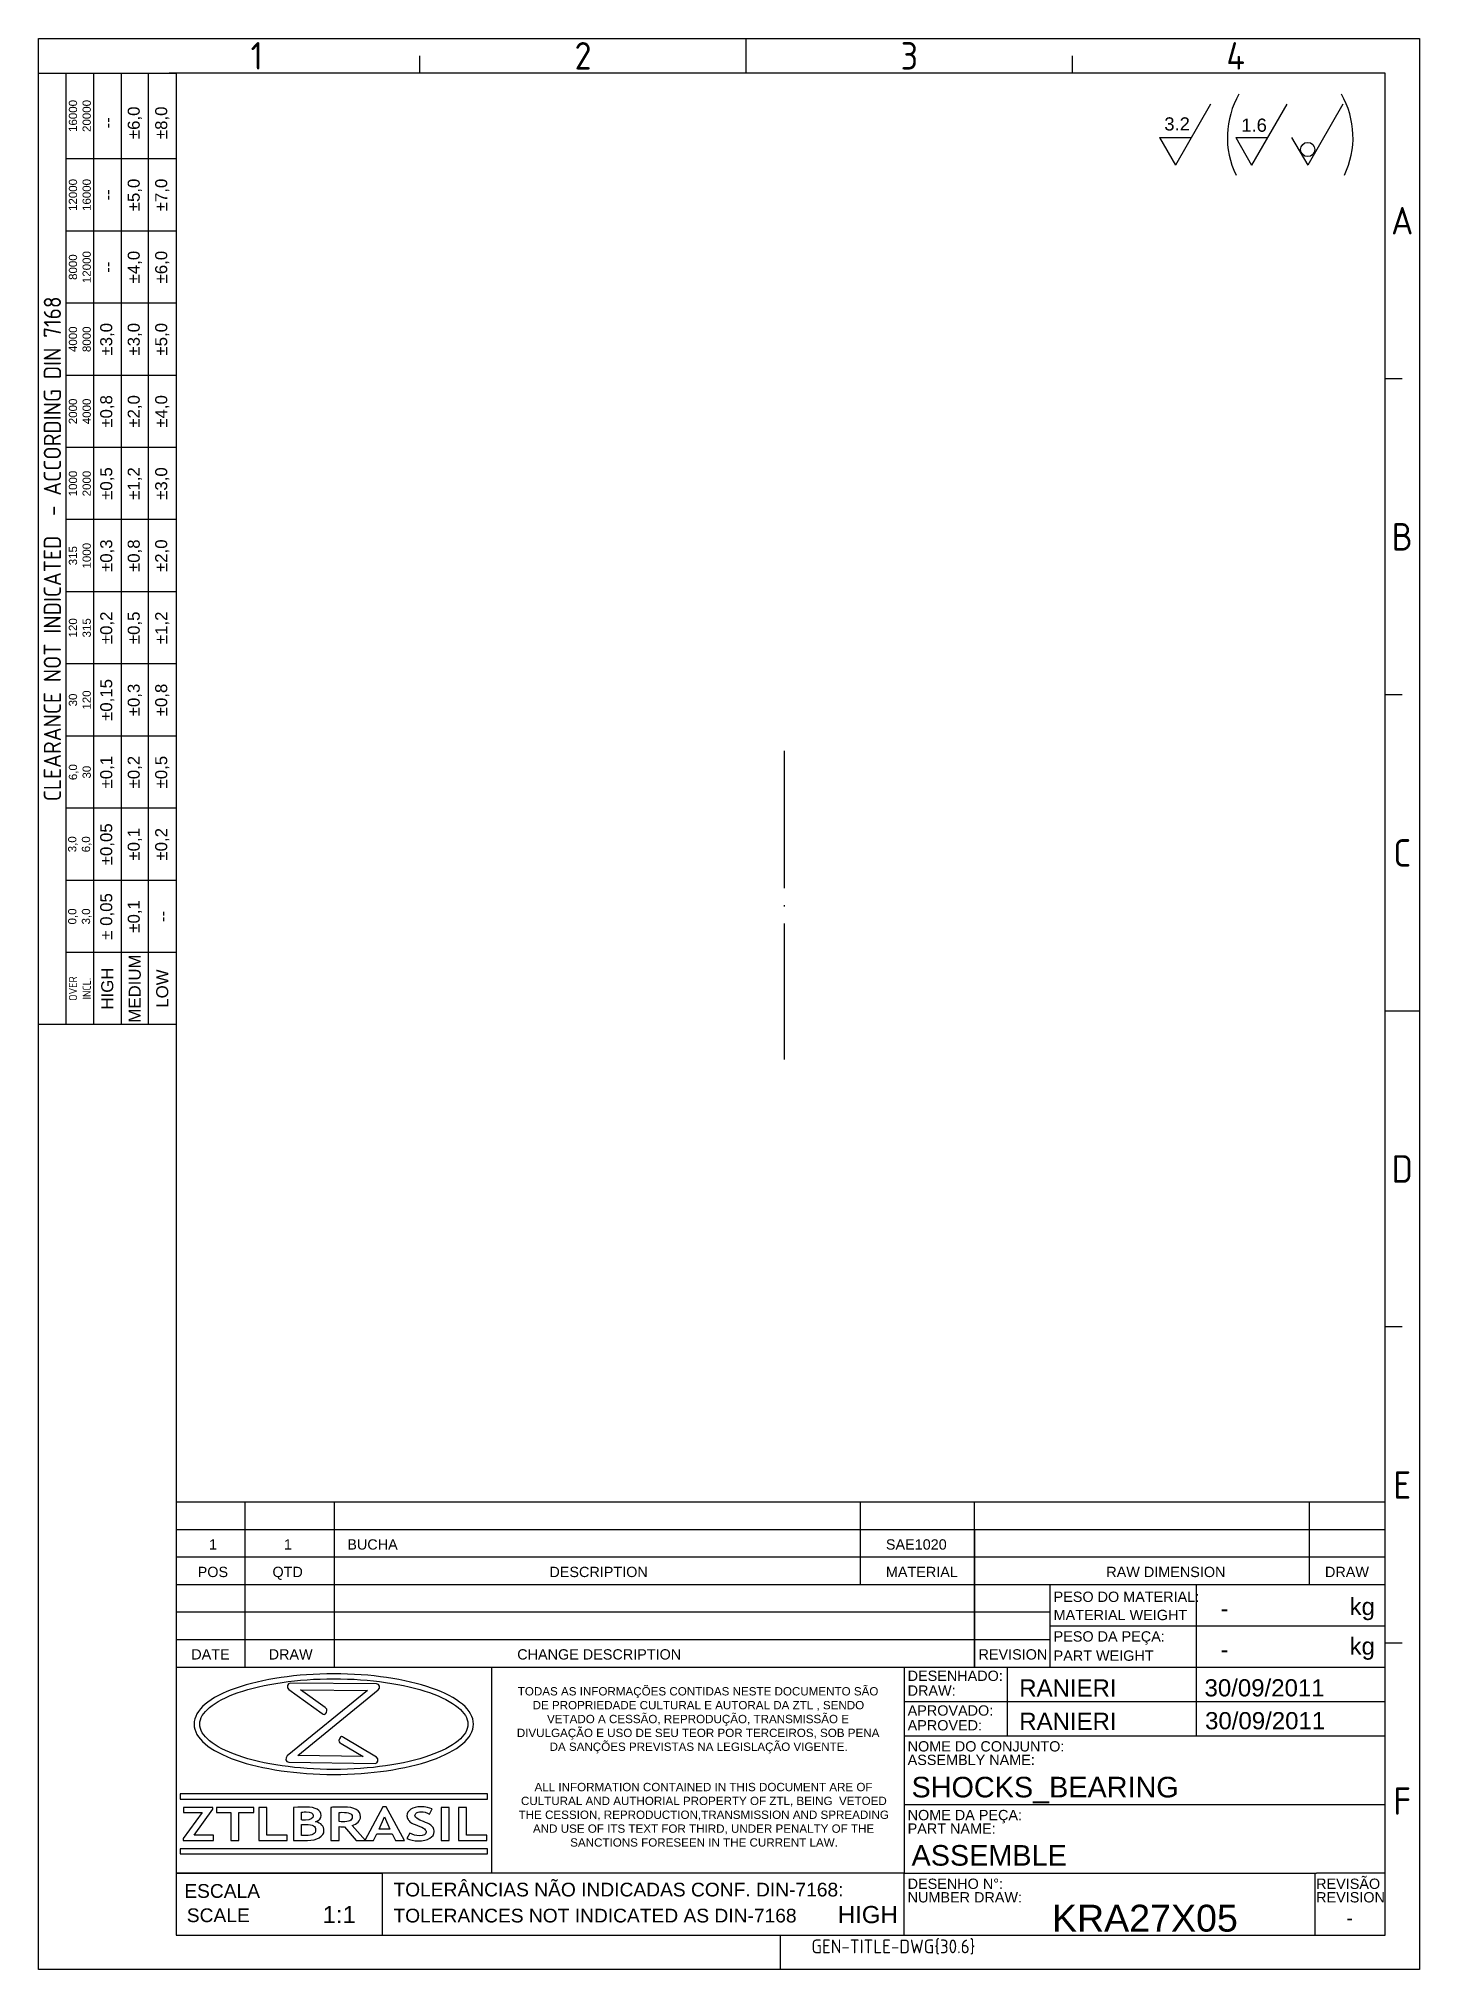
# Model space of a CAD drawing. Header units: millimetres. Extents: x 5684 to 5804, y 1874 to 2043.
import ezdxf
from ezdxf.enums import TextEntityAlignment as Align

# ---------------------------------------------------------------- set-up
doc = ezdxf.new("R2010")
doc.units = ezdxf.units.MM
doc.linetypes.add('ACAD_ISO04W100', pattern=[30, 24, -3, 0, -3])
doc.layers.add('AM_4', color=1, linetype='ACAD_ISO04W100', lineweight=25)
doc.layers.add('AM_5', color=3, linetype='Continuous', lineweight=25)
doc.layers.add('Camada 1', color=7, linetype='Continuous')
doc.styles.add('ACISOTS', font='isocp.shx', dxfattribs={"height": 1})
doc.styles.get("Standard").update_dxf_attribs({"font": 'arial.ttf'})

msp = doc.modelspace()

# ---------------------------------------------------------------- linework, layer by layer
at = {"color": 135, "lineweight": 25}
for p, q in [((5683.55, 1874.4), (5683.55, 2043)), ((5683.55, 2043), (5804.15, 2043)), ((5745.35, 2040), (5745.35, 2043)), ((5804.15, 2043), (5804.15, 1874.4)), ((5716.85, 2040), (5716.85, 2041.5)), ((5773.85, 2040), (5773.85, 2041.5)), ((5685.95, 1956.9), (5685.95, 2040)), ((5688.35, 2040), (5688.35, 1956.9)), ((5690.75, 2040), (5690.75, 1956.9)), ((5693.15, 1956.9), (5693.15, 2040)), ((5695.55, 2032.5), (5685.95, 2032.5)), ((5695.55, 2026.2), (5685.95, 2026.2)), ((5695.55, 2019.9), (5685.95, 2019.9)), ((5695.55, 2013.6), (5685.95, 2013.6)), ((5802.65, 2013.3), (5801.15, 2013.3)), ((5695.55, 2007.3), (5685.95, 2007.3)), ((5695.55, 2001), (5685.95, 2001)), ((5695.55, 1994.7), (5685.95, 1994.7)), ((5695.55, 1988.4), (5685.95, 1988.4)), ((5802.65, 1985.7), (5801.15, 1985.7)), ((5695.55, 1982.1), (5685.95, 1982.1)), ((5695.55, 1975.8), (5685.95, 1975.8)), ((5695.55, 1969.5), (5685.95, 1969.5)), ((5695.55, 1963.2), (5685.95, 1963.2)), ((5801.15, 1958.1), (5804.15, 1958.1)), ((5802.65, 1930.5), (5801.15, 1930.5)), ((5802.65, 1902.9), (5801.15, 1902.9)), ((5748.35, 1874.4), (5748.35, 1877.4)), ((5804.15, 1874.4), (5683.55, 1874.4))]:
    msp.add_line(p, q, dxfattribs=at)
for p, q in [((5801.15, 2040), (5694.95, 2040)), ((5695.55, 2040), (5695.55, 1877.4)), ((5801.15, 1877.4), (5801.15, 2040)), ((5801.15, 1915.2), (5695.55, 1915.2)), ((5701.55, 1915.2), (5701.55, 1900.8)), ((5709.35, 1915.2), (5709.35, 1900.8)), ((5755.3, 1915.2), (5755.3, 1908)), ((5765.29, 1900.8), (5765.29, 1915.2)), ((5794.54, 1908), (5794.54, 1915.2)), ((5801.15, 1912.8), (5695.55, 1912.8)), ((5765.29, 1912.8), (5765.29, 1900.8)), ((5801.15, 1910.4), (5695.55, 1910.4)), ((5695.55, 1908), (5801.15, 1908)), ((5695.55, 1908), (5695.55, 1877.4)), ((5695.55, 1908), (5771.9, 1908)), ((5771.9, 1900.8), (5771.9, 1908)), ((5784.65, 1908), (5784.65, 1904.4)), ((5801.15, 1877.4), (5801.15, 1908)), ((5771.9, 1905.6), (5695.55, 1905.6)), ((5771.9, 1904.4), (5801.15, 1904.4)), ((5784.65, 1904.4), (5784.65, 1900.8)), ((5695.55, 1903.2), (5771.9, 1903.2)), ((5695.55, 1900.8), (5759.15, 1900.8)), ((5723.11, 1900.8), (5723.11, 1882.8)), ((5759.15, 1900.8), (5759.15, 1889.4)), ((5759.15, 1900.8), (5801.15, 1900.8)), ((5768.15, 1900.8), (5768.15, 1894.8)), ((5784.65, 1900.8), (5784.65, 1894.8)), ((5759.15, 1897.8), (5801.15, 1897.8)), ((5759.15, 1894.8), (5801.15, 1894.8)), ((5759.15, 1889.4), (5759.15, 1882.8)), ((5759.15, 1888.8), (5801.15, 1888.8)), ((5695.55, 1882.8), (5713.55, 1882.8)), ((5759.15, 1882.8), (5695.55, 1882.8)), ((5723.07, 1882.8), (5695.72, 1882.8)), ((5713.55, 1882.8), (5713.55, 1877.4)), ((5759.15, 1877.4), (5759.15, 1882.8)), ((5759.15, 1882.8), (5795.15, 1882.8)), ((5795, 1882.8), (5795, 1877.4)), ((5801.15, 1882.8), (5795.15, 1882.8)), ((5695.55, 1877.4), (5801.15, 1877.4)), ((5695.55, 1877.4), (5801.15, 1877.4))]:
    msp.add_line(p, q)
msp.add_lwpolyline([(5695.55, 2040), (5695.55, 1956.9), (5683.55, 1956.9), (5683.55, 2040)], close=True, dxfattribs=at)
at = {"layer": 'AM_4', "ltscale": 0.5}
msp.add_line((5748.67, 1980.82), (5748.67, 1953.86), dxfattribs=at)
at = {"layer": 'AM_5'}
for p, q in [((5785.91, 2037.28), (5782.84, 2031.95)), ((5792.57, 2037.28), (5789.49, 2031.95)), ((5797.46, 2037.28), (5794.39, 2031.95)), ((5781.44, 2034.37), (5784.23, 2034.37)), ((5781.44, 2034.37), (5782.84, 2031.95)), ((5788.1, 2034.37), (5790.89, 2034.37)), ((5788.1, 2034.37), (5789.49, 2031.95)), ((5792.99, 2034.37), (5794.39, 2031.95))]:
    msp.add_line(p, q, dxfattribs=at)
msp.add_circle((5794.39, 2033.32), 0.62, dxfattribs=at)
for centre, start, end in [((5794.89, 2034.37), 149.8169, 205.9578), ((5790.83, 2034.37), 334.0422, 30.1831)]:
    msp.add_arc(centre, 7.52, start, end, dxfattribs=at)
at = {"layer": 'Camada 1'}
for points, knots in [([(5709.33, 1900.21), (5710.96, 1900.21), (5712.52, 1900.1), (5713.94, 1899.89), (5713.94, 1899.89), (5715.42, 1899.68), (5716.75, 1899.36), (5717.87, 1898.97), (5717.87, 1898.97), (5719.01, 1898.57), (5719.94, 1898.09), (5720.57, 1897.55), (5720.57, 1897.55), (5721.19, 1897.02), (5721.53, 1896.44), (5721.53, 1895.82), (5721.53, 1895.82), (5721.53, 1895.21), (5721.19, 1894.62), (5720.57, 1894.1), (5720.57, 1894.1), (5719.94, 1893.56), (5719.01, 1893.07), (5717.87, 1892.67), (5717.87, 1892.67), (5716.75, 1892.28), (5715.42, 1891.97), (5713.94, 1891.75), (5713.94, 1891.75), (5712.52, 1891.55), (5710.96, 1891.43), (5709.33, 1891.43), (5709.33, 1891.43), (5707.7, 1891.43), (5706.15, 1891.55), (5704.72, 1891.75), (5704.72, 1891.75), (5703.25, 1891.97), (5701.91, 1892.28), (5700.8, 1892.67), (5700.8, 1892.67), (5699.65, 1893.07), (5698.72, 1893.56), (5698.09, 1894.1), (5698.09, 1894.1), (5697.47, 1894.62), (5697.13, 1895.21), (5697.13, 1895.82), (5697.13, 1895.82), (5697.13, 1896.44), (5697.47, 1897.02), (5698.09, 1897.55), (5698.09, 1897.55), (5698.72, 1898.09), (5699.65, 1898.57), (5700.8, 1898.97), (5700.8, 1898.97), (5701.91, 1899.36), (5703.25, 1899.68), (5704.73, 1899.89), (5704.73, 1899.89), (5706.15, 1900.1), (5707.7, 1900.21), (5709.33, 1900.21)], [0, 0, 0, 0, 0.058824, 0.058824, 0.058824, 0.058824, 0.117647, 0.117647, 0.117647, 0.117647, 0.176471, 0.176471, 0.176471, 0.176471, 0.235294, 0.235294, 0.235294, 0.235294, 0.294118, 0.294118, 0.294118, 0.294118, 0.352941, 0.352941, 0.352941, 0.352941, 0.411765, 0.411765, 0.411765, 0.411765, 0.470588, 0.470588, 0.470588, 0.470588, 0.529412, 0.529412, 0.529412, 0.529412, 0.588235, 0.588235, 0.588235, 0.588235, 0.647059, 0.647059, 0.647059, 0.647059, 0.705882, 0.705882, 0.705882, 0.705882, 0.764706, 0.764706, 0.764706, 0.764706, 0.823529, 0.823529, 0.823529, 0.823529, 0.882353, 0.882353, 0.882353, 0.882353, 1, 1, 1, 1]), ([(5709.33, 1899.78), (5707.73, 1899.78), (5706.21, 1899.67), (5704.81, 1899.46), (5704.81, 1899.46), (5703.37, 1899.26), (5702.06, 1898.95), (5700.97, 1898.57), (5700.97, 1898.57), (5699.91, 1898.2), (5699.06, 1897.76), (5698.48, 1897.28), (5698.48, 1897.28), (5697.93, 1896.83), (5697.62, 1896.33), (5697.62, 1895.82), (5697.62, 1895.82), (5697.62, 1895.31), (5697.93, 1894.82), (5698.48, 1894.36), (5698.48, 1894.36), (5699.06, 1893.88), (5699.91, 1893.44), (5700.97, 1893.07), (5700.97, 1893.07), (5702.06, 1892.69), (5703.37, 1892.39), (5704.81, 1892.18), (5704.81, 1892.18), (5706.21, 1891.98), (5707.73, 1891.86), (5709.33, 1891.86), (5709.33, 1891.86), (5710.93, 1891.86), (5712.46, 1891.98), (5713.85, 1892.18), (5713.85, 1892.18), (5715.3, 1892.39), (5716.6, 1892.69), (5717.69, 1893.07), (5717.69, 1893.07), (5718.75, 1893.44), (5719.6, 1893.88), (5720.19, 1894.36), (5720.19, 1894.36), (5720.74, 1894.82), (5721.04, 1895.31), (5721.04, 1895.82), (5721.04, 1895.82), (5721.04, 1896.33), (5720.74, 1896.83), (5720.19, 1897.28), (5720.19, 1897.28), (5719.6, 1897.76), (5718.75, 1898.2), (5717.69, 1898.57), (5717.69, 1898.57), (5716.6, 1898.95), (5715.3, 1899.26), (5713.85, 1899.46), (5713.85, 1899.46), (5712.46, 1899.67), (5710.93, 1899.78), (5709.33, 1899.78)], [0, 0, 0, 0, 0.058824, 0.058824, 0.058824, 0.058824, 0.117647, 0.117647, 0.117647, 0.117647, 0.176471, 0.176471, 0.176471, 0.176471, 0.235294, 0.235294, 0.235294, 0.235294, 0.294118, 0.294118, 0.294118, 0.294118, 0.352941, 0.352941, 0.352941, 0.352941, 0.411765, 0.411765, 0.411765, 0.411765, 0.470588, 0.470588, 0.470588, 0.470588, 0.529412, 0.529412, 0.529412, 0.529412, 0.588235, 0.588235, 0.588235, 0.588235, 0.647059, 0.647059, 0.647059, 0.647059, 0.705882, 0.705882, 0.705882, 0.705882, 0.764706, 0.764706, 0.764706, 0.764706, 0.823529, 0.823529, 0.823529, 0.823529, 0.882353, 0.882353, 0.882353, 0.882353, 1, 1, 1, 1]), ([(5708.32, 1896.76), (5708.32, 1896.76), (5705.39, 1898.85), (5705.39, 1898.85), (5705.39, 1898.85), (5705.18, 1899.01), (5705.27, 1899.4), (5705.52, 1899.4), (5705.52, 1899.4), (5705.52, 1899.4), (5713.07, 1899.34), (5713.07, 1899.34), (5713.07, 1899.34), (5713.32, 1899.34), (5713.41, 1898.96), (5713.21, 1898.8), (5713.21, 1898.8), (5713.21, 1898.8), (5706.18, 1893.07), (5706.18, 1893.07), (5706.18, 1893.07), (5706.18, 1893.07), (5711.88, 1892.98), (5711.88, 1892.98), (5711.88, 1892.98), (5711.88, 1892.98), (5709.96, 1894.14), (5709.96, 1894.14), (5709.96, 1894.14), (5709.83, 1894.21), (5709.71, 1894.29), (5709.82, 1894.55), (5709.82, 1894.55), (5709.93, 1894.81), (5710.05, 1894.74), (5710.18, 1894.66), (5710.18, 1894.66), (5710.18, 1894.66), (5713.05, 1892.93), (5713.05, 1892.93), (5713.05, 1892.93), (5713.29, 1892.79), (5713.2, 1892.37), (5712.94, 1892.37), (5712.94, 1892.37), (5712.94, 1892.37), (5705.39, 1892.5), (5705.39, 1892.5), (5705.39, 1892.5), (5705.14, 1892.5), (5705.05, 1892.87), (5705.26, 1893.04), (5705.26, 1893.04), (5705.26, 1893.04), (5712.27, 1898.75), (5712.27, 1898.75), (5712.27, 1898.75), (5712.27, 1898.75), (5706.42, 1898.8), (5706.42, 1898.8), (5706.42, 1898.8), (5706.42, 1898.8), (5708.57, 1897.26), (5708.57, 1897.26), (5708.57, 1897.26), (5708.69, 1897.18), (5708.81, 1897.09), (5708.68, 1896.84), (5708.68, 1896.84), (5708.56, 1896.58), (5708.44, 1896.67), (5708.32, 1896.76)], [0, 0, 0, 0, 0.052632, 0.052632, 0.052632, 0.052632, 0.105263, 0.105263, 0.105263, 0.105263, 0.157895, 0.157895, 0.157895, 0.157895, 0.210526, 0.210526, 0.210526, 0.210526, 0.263158, 0.263158, 0.263158, 0.263158, 0.315789, 0.315789, 0.315789, 0.315789, 0.368421, 0.368421, 0.368421, 0.368421, 0.421053, 0.421053, 0.421053, 0.421053, 0.473684, 0.473684, 0.473684, 0.473684, 0.526316, 0.526316, 0.526316, 0.526316, 0.578947, 0.578947, 0.578947, 0.578947, 0.631579, 0.631579, 0.631579, 0.631579, 0.684211, 0.684211, 0.684211, 0.684211, 0.736842, 0.736842, 0.736842, 0.736842, 0.789474, 0.789474, 0.789474, 0.789474, 0.842105, 0.842105, 0.842105, 0.842105, 0.894737, 0.894737, 0.894737, 0.894737, 1, 1, 1, 1]), ([(5695.97, 1889.74), (5695.97, 1889.74), (5722.7, 1889.74), (5722.7, 1889.74), (5722.7, 1889.74), (5722.7, 1889.74), (5722.75, 1889.74), (5722.75, 1889.74), (5722.75, 1889.74), (5722.75, 1889.74), (5722.75, 1889.69), (5722.75, 1889.69), (5722.75, 1889.69), (5722.75, 1889.69), (5722.75, 1889.34), (5722.75, 1889.34), (5722.75, 1889.34), (5722.75, 1889.34), (5722.75, 1889.28), (5722.75, 1889.28), (5722.75, 1889.28), (5722.75, 1889.28), (5722.7, 1889.28), (5722.7, 1889.28), (5722.7, 1889.28), (5722.7, 1889.28), (5695.97, 1889.28), (5695.97, 1889.28), (5695.97, 1889.28), (5695.97, 1889.28), (5695.91, 1889.28), (5695.91, 1889.28), (5695.91, 1889.28), (5695.91, 1889.28), (5695.91, 1889.34), (5695.91, 1889.34), (5695.91, 1889.34), (5695.91, 1889.34), (5695.91, 1889.69), (5695.91, 1889.69), (5695.91, 1889.69), (5695.91, 1889.69), (5695.91, 1889.74), (5695.91, 1889.74), (5695.91, 1889.74), (5695.91, 1889.74), (5695.97, 1889.74), (5695.97, 1889.74)], [0, 0, 0, 0, 0.076923, 0.076923, 0.076923, 0.076923, 0.153846, 0.153846, 0.153846, 0.153846, 0.230769, 0.230769, 0.230769, 0.230769, 0.307692, 0.307692, 0.307692, 0.307692, 0.384615, 0.384615, 0.384615, 0.384615, 0.461538, 0.461538, 0.461538, 0.461538, 0.538462, 0.538462, 0.538462, 0.538462, 0.615385, 0.615385, 0.615385, 0.615385, 0.692308, 0.692308, 0.692308, 0.692308, 0.769231, 0.769231, 0.769231, 0.769231, 0.846154, 0.846154, 0.846154, 0.846154, 1, 1, 1, 1]), ([(5696.18, 1885.67), (5696.18, 1885.67), (5696.18, 1885.83), (5696.18, 1885.83), (5696.18, 1885.83), (5696.18, 1885.83), (5697.82, 1888.1), (5697.82, 1888.1), (5697.82, 1888.1), (5697.82, 1888.1), (5696.21, 1888.1), (5696.21, 1888.1), (5696.21, 1888.1), (5696.21, 1888.1), (5696.21, 1888.55), (5696.21, 1888.55), (5696.21, 1888.55), (5696.21, 1888.55), (5698.76, 1888.55), (5698.76, 1888.55), (5698.76, 1888.55), (5698.76, 1888.55), (5698.76, 1888.39), (5698.76, 1888.39), (5698.76, 1888.39), (5698.76, 1888.39), (5697.12, 1886.12), (5697.12, 1886.12), (5697.12, 1886.12), (5697.12, 1886.12), (5698.82, 1886.12), (5698.82, 1886.12), (5698.82, 1886.12), (5698.82, 1886.12), (5698.82, 1885.67), (5698.82, 1885.67), (5698.82, 1885.67), (5698.82, 1885.67), (5696.18, 1885.67), (5696.18, 1885.67)], [0, 0, 0, 0, 0.090909, 0.090909, 0.090909, 0.090909, 0.181818, 0.181818, 0.181818, 0.181818, 0.272727, 0.272727, 0.272727, 0.272727, 0.363636, 0.363636, 0.363636, 0.363636, 0.454545, 0.454545, 0.454545, 0.454545, 0.545455, 0.545455, 0.545455, 0.545455, 0.636364, 0.636364, 0.636364, 0.636364, 0.727273, 0.727273, 0.727273, 0.727273, 0.818182, 0.818182, 0.818182, 0.818182, 1, 1, 1, 1]), ([(5701.03, 1888.1), (5701.03, 1888.1), (5701.03, 1885.67), (5701.03, 1885.67), (5701.03, 1885.67), (5701.03, 1885.67), (5700.34, 1885.67), (5700.34, 1885.67), (5700.34, 1885.67), (5700.34, 1885.67), (5700.34, 1888.1), (5700.34, 1888.1), (5700.34, 1888.1), (5700.34, 1888.1), (5699.09, 1888.1), (5699.09, 1888.1), (5699.09, 1888.1), (5699.09, 1888.1), (5699.09, 1888.55), (5699.09, 1888.55), (5699.09, 1888.55), (5699.09, 1888.55), (5702.34, 1888.55), (5702.34, 1888.55), (5702.34, 1888.55), (5702.34, 1888.55), (5702.34, 1888.1), (5702.34, 1888.1), (5702.34, 1888.1), (5702.34, 1888.1), (5701.03, 1888.1), (5701.03, 1888.1)], [0, 0, 0, 0, 0.111111, 0.111111, 0.111111, 0.111111, 0.222222, 0.222222, 0.222222, 0.222222, 0.333333, 0.333333, 0.333333, 0.333333, 0.444444, 0.444444, 0.444444, 0.444444, 0.555556, 0.555556, 0.555556, 0.555556, 0.666667, 0.666667, 0.666667, 0.666667, 0.777778, 0.777778, 0.777778, 0.777778, 1, 1, 1, 1]), ([(5702.79, 1885.67), (5702.79, 1885.67), (5702.79, 1888.55), (5702.79, 1888.55), (5702.79, 1888.55), (5702.79, 1888.55), (5703.49, 1888.55), (5703.49, 1888.55), (5703.49, 1888.55), (5703.49, 1888.55), (5703.49, 1886.12), (5703.49, 1886.12), (5703.49, 1886.12), (5703.49, 1886.12), (5705.26, 1886.12), (5705.26, 1886.12), (5705.26, 1886.12), (5705.26, 1886.12), (5705.26, 1885.67), (5705.26, 1885.67), (5705.26, 1885.67), (5705.26, 1885.67), (5702.79, 1885.67), (5702.79, 1885.67)], [0, 0, 0, 0, 0.142857, 0.142857, 0.142857, 0.142857, 0.285714, 0.285714, 0.285714, 0.285714, 0.428571, 0.428571, 0.428571, 0.428571, 0.571429, 0.571429, 0.571429, 0.571429, 0.714286, 0.714286, 0.714286, 0.714286, 1, 1, 1, 1]), ([(5707.02, 1885.67), (5707.02, 1885.67), (5705.82, 1885.67), (5705.82, 1885.67), (5705.82, 1885.67), (5705.82, 1885.67), (5705.82, 1888.55), (5705.82, 1888.55), (5705.82, 1888.55), (5706.35, 1888.57), (5706.72, 1888.58), (5706.93, 1888.58), (5706.93, 1888.58), (5707.34, 1888.58), (5707.66, 1888.51), (5707.88, 1888.38), (5707.88, 1888.38), (5708.11, 1888.26), (5708.23, 1888.07), (5708.23, 1887.84), (5708.23, 1887.84), (5708.23, 1887.61), (5708.06, 1887.43), (5707.74, 1887.3), (5707.74, 1887.3), (5708.22, 1887.17), (5708.47, 1886.91), (5708.47, 1886.52), (5708.47, 1886.52), (5708.47, 1886.26), (5708.33, 1886.05), (5708.06, 1885.9), (5708.06, 1885.9), (5707.79, 1885.75), (5707.45, 1885.67), (5707.02, 1885.67)], [0, 0, 0, 0, 0.1, 0.1, 0.1, 0.1, 0.2, 0.2, 0.2, 0.2, 0.3, 0.3, 0.3, 0.3, 0.4, 0.4, 0.4, 0.4, 0.5, 0.5, 0.5, 0.5, 0.6, 0.6, 0.6, 0.6, 0.7, 0.7, 0.7, 0.7, 0.8, 0.8, 0.8, 0.8, 1, 1, 1, 1]), ([(5711.29, 1885.67), (5711.29, 1885.67), (5710.25, 1886.86), (5710.25, 1886.86), (5710.25, 1886.86), (5710.14, 1886.86), (5709.99, 1886.86), (5709.8, 1886.87), (5709.8, 1886.87), (5709.8, 1886.87), (5709.8, 1885.67), (5709.8, 1885.67), (5709.8, 1885.67), (5709.8, 1885.67), (5709.08, 1885.67), (5709.08, 1885.67), (5709.08, 1885.67), (5709.08, 1885.67), (5709.08, 1888.55), (5709.08, 1888.55), (5709.08, 1888.55), (5709.12, 1888.55), (5709.27, 1888.56), (5709.53, 1888.57), (5709.53, 1888.57), (5709.8, 1888.58), (5710.01, 1888.58), (5710.17, 1888.58), (5710.17, 1888.58), (5711.16, 1888.58), (5711.66, 1888.3), (5711.66, 1887.73), (5711.66, 1887.73), (5711.66, 1887.56), (5711.59, 1887.4), (5711.46, 1887.26), (5711.46, 1887.26), (5711.32, 1887.12), (5711.14, 1887.03), (5710.94, 1886.97), (5710.94, 1886.97), (5710.94, 1886.97), (5712.09, 1885.67), (5712.09, 1885.67), (5712.09, 1885.67), (5712.09, 1885.67), (5711.29, 1885.67), (5711.29, 1885.67)], [0, 0, 0, 0, 0.076923, 0.076923, 0.076923, 0.076923, 0.153846, 0.153846, 0.153846, 0.153846, 0.230769, 0.230769, 0.230769, 0.230769, 0.307692, 0.307692, 0.307692, 0.307692, 0.384615, 0.384615, 0.384615, 0.384615, 0.461538, 0.461538, 0.461538, 0.461538, 0.538462, 0.538462, 0.538462, 0.538462, 0.615385, 0.615385, 0.615385, 0.615385, 0.692308, 0.692308, 0.692308, 0.692308, 0.769231, 0.769231, 0.769231, 0.769231, 0.846154, 0.846154, 0.846154, 0.846154, 1, 1, 1, 1]), ([(5714.72, 1885.67), (5714.72, 1885.67), (5714.43, 1886.25), (5714.43, 1886.25), (5714.43, 1886.25), (5714.43, 1886.25), (5713.09, 1886.25), (5713.09, 1886.25), (5713.09, 1886.25), (5713.09, 1886.25), (5712.81, 1885.67), (5712.81, 1885.67), (5712.81, 1885.67), (5712.81, 1885.67), (5712.04, 1885.67), (5712.04, 1885.67), (5712.04, 1885.67), (5712.04, 1885.67), (5713.6, 1888.59), (5713.6, 1888.59), (5713.6, 1888.59), (5713.6, 1888.59), (5713.91, 1888.59), (5713.91, 1888.59), (5713.91, 1888.59), (5713.91, 1888.59), (5715.49, 1885.67), (5715.49, 1885.67), (5715.49, 1885.67), (5715.49, 1885.67), (5714.72, 1885.67), (5714.72, 1885.67)], [0, 0, 0, 0, 0.111111, 0.111111, 0.111111, 0.111111, 0.222222, 0.222222, 0.222222, 0.222222, 0.333333, 0.333333, 0.333333, 0.333333, 0.444444, 0.444444, 0.444444, 0.444444, 0.555556, 0.555556, 0.555556, 0.555556, 0.666667, 0.666667, 0.666667, 0.666667, 0.777778, 0.777778, 0.777778, 0.777778, 1, 1, 1, 1]), ([(5715.71, 1885.83), (5715.71, 1885.83), (5715.97, 1886.29), (5715.97, 1886.29), (5715.97, 1886.29), (5716.24, 1886.15), (5716.52, 1886.07), (5716.78, 1886.07), (5716.78, 1886.07), (5717.19, 1886.07), (5717.39, 1886.18), (5717.39, 1886.39), (5717.39, 1886.39), (5717.39, 1886.49), (5717.35, 1886.58), (5717.25, 1886.67), (5717.25, 1886.67), (5717.15, 1886.76), (5716.95, 1886.86), (5716.65, 1886.97), (5716.65, 1886.97), (5716.35, 1887.08), (5716.15, 1887.17), (5716.05, 1887.24), (5716.05, 1887.24), (5715.94, 1887.32), (5715.86, 1887.4), (5715.81, 1887.5), (5715.81, 1887.5), (5715.75, 1887.6), (5715.72, 1887.71), (5715.72, 1887.82), (5715.72, 1887.82), (5715.72, 1888.05), (5715.83, 1888.23), (5716.05, 1888.38), (5716.05, 1888.38), (5716.28, 1888.53), (5716.56, 1888.6), (5716.91, 1888.6), (5716.91, 1888.6), (5717.36, 1888.6), (5717.7, 1888.54), (5717.91, 1888.41), (5717.91, 1888.41), (5717.91, 1888.41), (5717.7, 1887.97), (5717.7, 1887.97), (5717.7, 1887.97), (5717.45, 1888.1), (5717.19, 1888.17), (5716.92, 1888.17), (5716.92, 1888.17), (5716.76, 1888.17), (5716.64, 1888.13), (5716.55, 1888.07), (5716.55, 1888.07), (5716.46, 1888.01), (5716.42, 1887.93), (5716.42, 1887.83), (5716.42, 1887.83), (5716.42, 1887.66), (5716.67, 1887.49), (5717.16, 1887.31), (5717.16, 1887.31), (5717.43, 1887.22), (5717.62, 1887.13), (5717.73, 1887.05), (5717.73, 1887.05), (5717.85, 1886.97), (5717.94, 1886.88), (5718, 1886.78), (5718, 1886.78), (5718.06, 1886.67), (5718.09, 1886.55), (5718.09, 1886.42), (5718.09, 1886.42), (5718.09, 1886.19), (5717.96, 1886), (5717.71, 1885.85), (5717.71, 1885.85), (5717.46, 1885.7), (5717.12, 1885.62), (5716.7, 1885.62), (5716.7, 1885.62), (5716.34, 1885.62), (5716.01, 1885.69), (5715.71, 1885.83)], [0, 0, 0, 0, 0.043478, 0.043478, 0.043478, 0.043478, 0.086957, 0.086957, 0.086957, 0.086957, 0.130435, 0.130435, 0.130435, 0.130435, 0.173913, 0.173913, 0.173913, 0.173913, 0.217391, 0.217391, 0.217391, 0.217391, 0.26087, 0.26087, 0.26087, 0.26087, 0.304348, 0.304348, 0.304348, 0.304348, 0.347826, 0.347826, 0.347826, 0.347826, 0.391304, 0.391304, 0.391304, 0.391304, 0.434783, 0.434783, 0.434783, 0.434783, 0.478261, 0.478261, 0.478261, 0.478261, 0.521739, 0.521739, 0.521739, 0.521739, 0.565217, 0.565217, 0.565217, 0.565217, 0.608696, 0.608696, 0.608696, 0.608696, 0.652174, 0.652174, 0.652174, 0.652174, 0.695652, 0.695652, 0.695652, 0.695652, 0.73913, 0.73913, 0.73913, 0.73913, 0.782609, 0.782609, 0.782609, 0.782609, 0.826087, 0.826087, 0.826087, 0.826087, 0.869565, 0.869565, 0.869565, 0.869565, 0.913043, 0.913043, 0.913043, 0.913043, 1, 1, 1, 1]), ([(5718.72, 1885.67), (5718.72, 1885.67), (5718.72, 1888.55), (5718.72, 1888.55), (5718.72, 1888.55), (5718.72, 1888.55), (5719.41, 1888.55), (5719.41, 1888.55), (5719.41, 1888.55), (5719.41, 1888.55), (5719.41, 1885.67), (5719.41, 1885.67), (5719.41, 1885.67), (5719.41, 1885.67), (5718.72, 1885.67), (5718.72, 1885.67)], [0, 0, 0, 0, 0.2, 0.2, 0.2, 0.2, 0.4, 0.4, 0.4, 0.4, 0.6, 0.6, 0.6, 0.6, 1, 1, 1, 1]), ([(5720.23, 1885.67), (5720.23, 1885.67), (5720.23, 1888.55), (5720.23, 1888.55), (5720.23, 1888.55), (5720.23, 1888.55), (5720.92, 1888.55), (5720.92, 1888.55), (5720.92, 1888.55), (5720.92, 1888.55), (5720.92, 1886.12), (5720.92, 1886.12), (5720.92, 1886.12), (5720.92, 1886.12), (5722.7, 1886.12), (5722.7, 1886.12), (5722.7, 1886.12), (5722.7, 1886.12), (5722.7, 1885.67), (5722.7, 1885.67), (5722.7, 1885.67), (5722.7, 1885.67), (5720.23, 1885.67), (5720.23, 1885.67)], [0, 0, 0, 0, 0.142857, 0.142857, 0.142857, 0.142857, 0.285714, 0.285714, 0.285714, 0.285714, 0.428571, 0.428571, 0.428571, 0.428571, 0.571429, 0.571429, 0.571429, 0.571429, 0.714286, 0.714286, 0.714286, 0.714286, 1, 1, 1, 1]), ([(5706.52, 1888.14), (5706.52, 1888.14), (5706.52, 1887.45), (5706.52, 1887.45), (5706.52, 1887.45), (5706.62, 1887.44), (5706.73, 1887.44), (5706.85, 1887.44), (5706.85, 1887.44), (5707.31, 1887.44), (5707.53, 1887.57), (5707.53, 1887.82), (5707.53, 1887.82), (5707.53, 1888.04), (5707.33, 1888.15), (5706.91, 1888.15), (5706.91, 1888.15), (5706.81, 1888.15), (5706.67, 1888.15), (5706.52, 1888.14)], [0, 0, 0, 0, 0.166667, 0.166667, 0.166667, 0.166667, 0.333333, 0.333333, 0.333333, 0.333333, 0.5, 0.5, 0.5, 0.5, 0.666667, 0.666667, 0.666667, 0.666667, 1, 1, 1, 1]), ([(5706.52, 1887.05), (5706.52, 1887.05), (5706.52, 1886.1), (5706.52, 1886.1), (5706.52, 1886.1), (5706.66, 1886.09), (5706.77, 1886.08), (5706.86, 1886.08), (5706.86, 1886.08), (5707.17, 1886.08), (5707.39, 1886.12), (5707.53, 1886.2), (5707.53, 1886.2), (5707.67, 1886.28), (5707.74, 1886.41), (5707.74, 1886.59), (5707.74, 1886.59), (5707.74, 1886.75), (5707.68, 1886.87), (5707.55, 1886.94), (5707.55, 1886.94), (5707.42, 1887.02), (5707.19, 1887.06), (5706.87, 1887.06), (5706.87, 1887.06), (5706.8, 1887.06), (5706.68, 1887.05), (5706.52, 1887.05)], [0, 0, 0, 0, 0.125, 0.125, 0.125, 0.125, 0.25, 0.25, 0.25, 0.25, 0.375, 0.375, 0.375, 0.375, 0.5, 0.5, 0.5, 0.5, 0.625, 0.625, 0.625, 0.625, 0.75, 0.75, 0.75, 0.75, 1, 1, 1, 1]), ([(5709.8, 1888.11), (5709.8, 1888.11), (5709.8, 1887.31), (5709.8, 1887.31), (5709.8, 1887.31), (5709.93, 1887.3), (5710.03, 1887.29), (5710.1, 1887.29), (5710.1, 1887.29), (5710.39, 1887.29), (5710.6, 1887.32), (5710.74, 1887.38), (5710.74, 1887.38), (5710.87, 1887.44), (5710.94, 1887.56), (5710.94, 1887.74), (5710.94, 1887.74), (5710.94, 1887.88), (5710.87, 1887.98), (5710.72, 1888.03), (5710.72, 1888.03), (5710.58, 1888.09), (5710.35, 1888.12), (5710.04, 1888.12), (5710.04, 1888.12), (5709.96, 1888.12), (5709.89, 1888.11), (5709.8, 1888.11)], [0, 0, 0, 0, 0.125, 0.125, 0.125, 0.125, 0.25, 0.25, 0.25, 0.25, 0.375, 0.375, 0.375, 0.375, 0.5, 0.5, 0.5, 0.5, 0.625, 0.625, 0.625, 0.625, 0.75, 0.75, 0.75, 0.75, 1, 1, 1, 1]), ([(5713.76, 1887.71), (5713.76, 1887.71), (5713.29, 1886.64), (5713.29, 1886.64), (5713.29, 1886.64), (5713.29, 1886.64), (5714.23, 1886.64), (5714.23, 1886.64), (5714.23, 1886.64), (5714.23, 1886.64), (5713.76, 1887.71), (5713.76, 1887.71)], [0, 0, 0, 0, 0.25, 0.25, 0.25, 0.25, 0.5, 0.5, 0.5, 0.5, 1, 1, 1, 1]), ([(5695.97, 1884.93), (5695.97, 1884.93), (5722.7, 1884.93), (5722.7, 1884.93), (5722.7, 1884.93), (5722.7, 1884.93), (5722.75, 1884.93), (5722.75, 1884.93), (5722.75, 1884.93), (5722.75, 1884.93), (5722.75, 1884.88), (5722.75, 1884.88), (5722.75, 1884.88), (5722.75, 1884.88), (5722.75, 1884.53), (5722.75, 1884.53), (5722.75, 1884.53), (5722.75, 1884.53), (5722.75, 1884.48), (5722.75, 1884.48), (5722.75, 1884.48), (5722.75, 1884.48), (5722.7, 1884.48), (5722.7, 1884.48), (5722.7, 1884.48), (5722.7, 1884.48), (5695.97, 1884.48), (5695.97, 1884.48), (5695.97, 1884.48), (5695.97, 1884.48), (5695.91, 1884.48), (5695.91, 1884.48), (5695.91, 1884.48), (5695.91, 1884.48), (5695.91, 1884.53), (5695.91, 1884.53), (5695.91, 1884.53), (5695.91, 1884.53), (5695.91, 1884.88), (5695.91, 1884.88), (5695.91, 1884.88), (5695.91, 1884.88), (5695.91, 1884.93), (5695.91, 1884.93), (5695.91, 1884.93), (5695.91, 1884.93), (5695.97, 1884.93), (5695.97, 1884.93)], [0, 0, 0, 0, 0.076923, 0.076923, 0.076923, 0.076923, 0.153846, 0.153846, 0.153846, 0.153846, 0.230769, 0.230769, 0.230769, 0.230769, 0.307692, 0.307692, 0.307692, 0.307692, 0.384615, 0.384615, 0.384615, 0.384615, 0.461538, 0.461538, 0.461538, 0.461538, 0.538462, 0.538462, 0.538462, 0.538462, 0.615385, 0.615385, 0.615385, 0.615385, 0.692308, 0.692308, 0.692308, 0.692308, 0.769231, 0.769231, 0.769231, 0.769231, 0.846154, 0.846154, 0.846154, 0.846154, 1, 1, 1, 1])]:
    msp.add_open_spline(points, degree=3, knots=knots, dxfattribs=at)

# ---------------------------------------------------------------- texts
at = {"color": 135, "lineweight": 25, "style": 'ACISOTS'}
for s, p in [('1', (5702.6, 2041.5)), ('2', (5731.1, 2041.5)), ('3', (5759.6, 2041.5)), ('4', (5788.1, 2041.5)), ('A', (5802.65, 2027.1)), ('B', (5802.65, 1999.5)), ('C', (5802.65, 1971.9)), ('D', (5802.65, 1944.3)), ('E', (5802.65, 1916.7)), ('F', (5802.65, 1889.1))]:
    msp.add_text(s, height=2.4, dxfattribs=at).set_placement(p, align=Align.MIDDLE)
for s, height, p in [('1', 0.9, (5698.43, 1911.06)), ('1', 0.9, (5704.97, 1911.06)), ('BUCHA', 0.9, (5710.51, 1911.06)), ('SAE1020', 0.9, (5757.55, 1911.06)), ('POS', 0.9, (5697.44, 1908.66)), ('QTD', 0.9, (5703.97, 1908.66)), ('DESCRIPTION', 0.9, (5728.16, 1908.66)), ('MATERIAL', 0.9, (5757.55, 1908.66)), ('RAW DIMENSION', 0.9, (5776.8, 1908.66)), ('DRAW', 0.9, (5795.9, 1908.66)), ('PESO DO MATERIAL:', 0.9, (5772.2, 1906.49)), ('kg', 1.5, (5798.05, 1905.34)), ('MATERIAL WEIGHT', 0.9, (5772.2, 1904.9)), ('PESO DA PEÇA:', 0.9, (5772.2, 1903.03)), ('DATE', 0.9, (5696.88, 1901.46)), ('DRAW', 0.9, (5703.64, 1901.46)), ('CHANGE DESCRIPTION', 0.9, (5725.35, 1901.46)), ('REVISION', 0.9, (5765.64, 1901.46)), ('PART WEIGHT', 0.9, (5772.2, 1901.35)), ('kg', 1.5, (5798.05, 1901.88)), ('DESENHADO:', 0.9, (5759.45, 1899.59)), ('DRAW:', 0.9, (5759.45, 1898.3)), ('APROVADO:', 0.9, (5759.45, 1896.56)), ('APROVED:', 0.9, (5759.45, 1895.27)), ('NOME DO CONJUNTO:', 0.9, (5759.45, 1893.43)), ('ASSEMBLY NAME:', 0.9, (5759.45, 1892.25)), ('NOME DA PEÇA:', 0.9, (5759.45, 1887.43)), ('PART NAME:', 0.9, (5759.45, 1886.25)), ('ESCALA', 1.2, (5696.27, 1880.65)), ('TOLERÂNCIAS NÃO INDICADAS CONF. DIN-7168:', 1.2, (5714.54, 1880.77)), ('DESENHO N%%d:', 0.9, (5759.45, 1881.43)), ('REVISÃO', 0.9, (5795.13, 1881.43)), ('NUMBER DRAW:', 0.9, (5759.45, 1880.25)), ('REVISION', 0.9, (5795.13, 1880.25)), ('SCALE', 1.2, (5696.49, 1878.53)), ('TOLERANCES NOT INDICATED AS DIN-7168', 1.2, (5714.54, 1878.5))]:
    msp.add_text(s, height=height).set_placement(p)
at = {"color": 135, "lineweight": 25, "attachment_point": 5, "rotation": 90}
for s, insert, char_height, width in [('16000\\P20000', (5687.15, 2036.25), 0.72, 7.5), ('±6,0', (5691.95, 2035.65), 1.05, 6.3), ('±8,0', (5694.35, 2035.65), 1.05, 6.3), ('--', (5689.55, 2035.65), 1.05, 6.3), ('12000\\P16000', (5687.15, 2029.35), 0.72, 6.3), ('±5,0', (5691.95, 2029.35), 1.05, 6.3), ('±7,0', (5694.35, 2029.35), 1.05, 6.3), ('--', (5689.55, 2029.35), 1.05, 6.3), ('8000\\P12000', (5687.15, 2023.05), 0.72, 6.3), ('--', (5689.55, 2023.05), 1.05, 6.3), ('±4,0', (5691.95, 2023.05), 1.05, 6.3), ('±6,0', (5694.35, 2023.05), 1.05, 6.3), ('{\\Fisocp.shx|c0;CLEARANCE NOT INDICATED  - ACCORDING DIN 7168}', (5684.75, 1998.45), 1.5, 83.1), ('4000\\P8000', (5687.15, 2016.75), 0.72, 6.3), ('±3,0', (5689.55, 2016.75), 1.05, 6.3), ('±3,0', (5691.95, 2016.75), 1.05, 6.3), ('±5,0', (5694.35, 2016.75), 1.05, 6.3), ('2000\\P4000', (5687.15, 2010.45), 0.72, 6.3), ('±0,8', (5689.55, 2010.45), 1.05, 6.3), ('±2,0', (5691.95, 2010.45), 1.05, 6.3), ('±4,0', (5694.35, 2010.45), 1.05, 6.3), ('1000\\P2000', (5687.15, 2004.15), 0.72, 6.3), ('±0,5', (5689.55, 2004.15), 1.05, 6.3), ('±1,2', (5691.95, 2004.15), 1.05, 6.3), ('±3,0', (5694.35, 2004.15), 1.05, 6.3), ('315\\P1000', (5687.15, 1997.85), 0.72, 6.3), ('±0,3', (5689.55, 1997.85), 1.05, 6.3), ('±0,8', (5691.95, 1997.85), 1.05, 6.3), ('±2,0', (5694.35, 1997.85), 1.05, 6.3), ('±0,2', (5689.55, 1991.55), 1.05, 6.3), ('±0,5', (5691.95, 1991.55), 1.05, 6.3), ('±1,2', (5694.35, 1991.55), 1.05, 6.3), ('120\\P315', (5687.15, 1991.55), 0.72, 6.3), ('±0,15', (5689.55, 1985.25), 1.05, 6.3), ('±0,3', (5691.95, 1985.25), 1.05, 6.3), ('±0,8', (5694.35, 1985.25), 1.05, 6.3), ('30\\P120', (5687.15, 1985.25), 0.72, 6.3), ('6,0\\P30', (5687.15, 1978.95), 0.72, 6.3), ('±0,1', (5689.55, 1978.95), 1.05, 6.3), ('±0,2', (5691.95, 1978.95), 1.05, 6.3), ('±0,5', (5694.35, 1978.95), 1.05, 6.3), ('±0,05', (5689.55, 1972.65), 1.05, 6.3), ('3,0\\P6,0', (5687.15, 1972.65), 0.72, 6.3), ('±0,1', (5691.95, 1972.65), 1.05, 6.3), ('±0,2', (5694.35, 1972.65), 1.05, 6.3), ('± 0,05', (5689.55, 1966.35), 1.05, 6.3), ('\\pt4.79529;±0,1', (5691.95, 1966.35), 1.05, 6.3), ('0,0\\P3,0', (5687.15, 1966.35), 0.72, 6.3), ('--', (5694.35, 1966.35), 1.05, 6.3), ('MEDIUM', (5691.95, 1960.05), 1.05, 6.3), ('{\\Fisocp.shx|c0;OVER\\PINCL.}', (5687.15, 1960.05), 0.72, 6.3), ('HIGH', (5689.55, 1960.05), 1.05, 6.3), ('LOW', (5694.35, 1960.05), 1.05, 6.3)]:
    msp.add_mtext(s, dxfattribs=dict(at, insert=insert, char_height=char_height, width=width))
at = {"linetype": 'Continuous', "char_height": 0.726, "attachment_point": 1}
for s, width, insert in [('\\pi0.78702;TODAS AS INFORMAÇÕES CONTIDAS NESTE DOCUMENTO SÃO \\P\\pi2.0808;DE PROPRIEDADE CULTURAL E AUTORAL DA ZTL , SENDO \\P\\pi3.3446;VETADO A CESSÃO, REPRODUÇÃO, TRANSMISSÃO E \\P\\pi0.70456;DIVULGAÇÃO E USO DE SEU TEOR POR TERCEIROS, SOB PENA \\P\\pi3.5662;DA SANÇÕES PREVISTAS NA LEGISLAÇÃO VIGENTE.', 33.005, (5724.61, 1899.05)), ('\\pi2.251;ALL INFORMATION CONTAINED IN THIS DOCUMENT ARE OF \\P\\pi1.0669;CULTURAL AND AUTHORIAL PROPERTY OF ZTL, BEING  VETOED \\P\\pi0.86166;THE CESSION, REPRODUCTION,TRANSMISSION AND SPREADING \\P\\pi2.1138;AND USE OF ITS TEXT FOR THIRD, UNDER PENALTY OF THE \\P\\pi5.3652;SANCTIONS FORESEEN IN THE CURRENT LAW.', 33.9823, (5724.61, 1890.69))]:
    msp.add_mtext_dynamic_manual_height_columns(s, width=width, gutter_width=12.5, heights=[0], dxfattribs=dict(at, insert=insert))
for p in [(5786.78, 1905.92), (5786.78, 1902.35)]:
    msp.add_attdef('-', text='', height=1.5).set_placement(p, align=Align.MIDDLE_LEFT)
for tag, p, height in [('RANIERI', (5769.2, 1898.23), 1.5), ('30/09/2011', (5785.38, 1898.24), 1.5), ('RANIERI', (5769.2, 1895.32), 1.5), ('30/09/2011', (5785.43, 1895.37), 1.5), ('SHOCKS_BEARING', (5759.79, 1889.42), 1.8), ('ASSEMBLE', (5759.79, 1883.46), 1.8), ('KRA27X05', (5772.05, 1877.7), 2.35)]:
    msp.add_attdef(tag, p, '', height=height)
for tag, height, p in [('1:1', 1.5, (5709.81, 1879.19)), ('HIGH', 1.5, (5755.97, 1879.19)), ('-', 1.17, (5798.06, 1878.9))]:
    msp.add_attdef(tag, text='', height=height).set_placement(p, align=Align.MIDDLE_CENTER)
at = {"color": 135, "style": 'ACISOTS'}
msp.add_attdef('GEN-TITLE-DWG{30.6}', (5751.05, 1875.81), '', height=1.2, dxfattribs=at)
at = {"layer": 'AM_5', "char_height": 1.15, "attachment_point": 1}
for s, insert in [('3.2', (5781.87, 2036.13)), ('1.6', (5788.59, 2036.02))]:
    msp.add_mtext_dynamic_manual_height_columns(s, width=18.2378, gutter_width=12.5, heights=[0], dxfattribs=dict(at, insert=insert))

doc.saveas('drawing.dxf')
